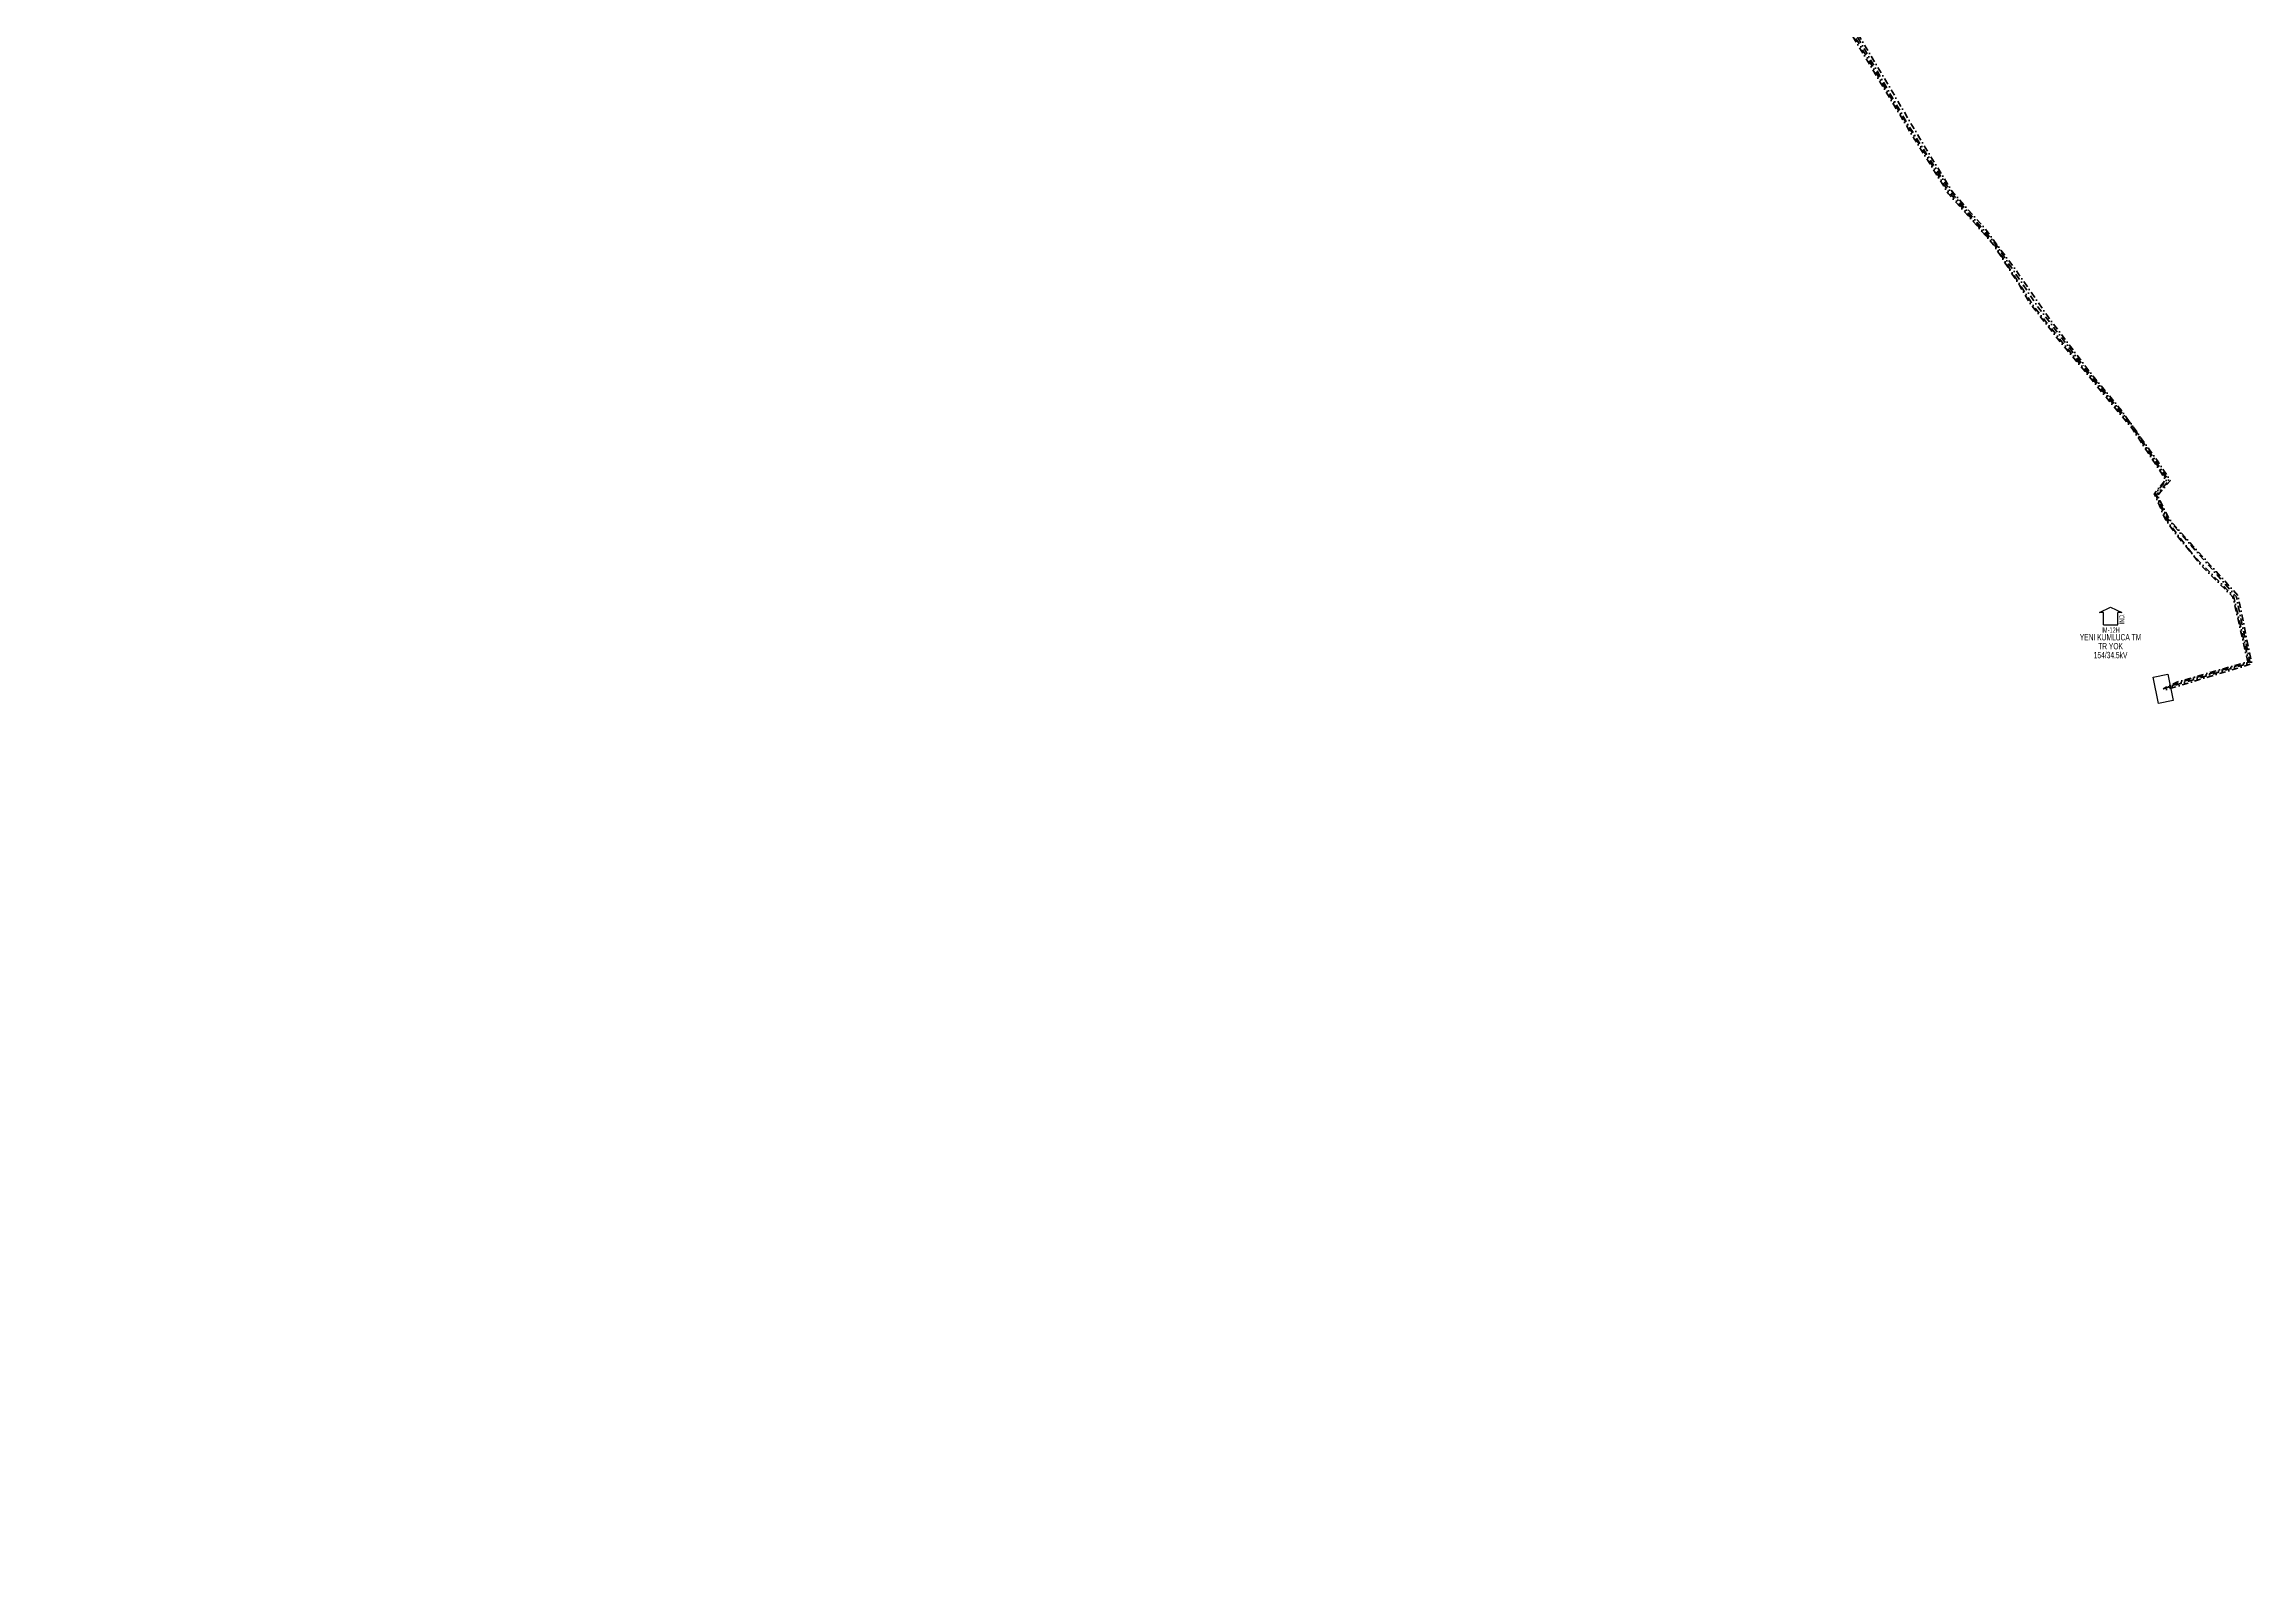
# Model space of a CAD drawing. Header units: millimetres. Extents: x 524161 to 529034, y 4027937 to 4030642.
# Drawn here: x 527295 to 528162, y 4029309 to 4029911 of the extents above; entities that cross this region are included whole.
import ezdxf
from ezdxf.enums import TextEntityAlignment as Align

# ---------------------------------------------------------------- set-up
doc = ezdxf.new("R2010")
doc.units = ezdxf.units.MM
doc.linetypes.add('DASHDOT', pattern=[5, 2.5, -1.25, 0, -1.25])
doc.layers.add('HAT_OG_YERALTI_YENI', color=1, linetype='DASHDOT', lineweight=70)
doc.layers.add('TRAFO_MEVCUT', color=5, linetype='Continuous', lineweight=30)
doc.styles.get("Standard").update_dxf_attribs({"font": 'Arial'})

# ---------------------------------------------------------------- blocks, each defined once
blk = doc.blocks.new('MEV_INDMERK_KARE')
at = {"layer": 'TRAFO_MEVCUT', "linetype": 'Continuous'}
for p, q in [((-5.268651, -2.925), (-5.268651, 2.925)), ((-5.268651, 2.925), (5.268651, 2.925)), ((0, 2.535), (0, 3.315)), ((5.268651, 2.925), (5.268651, -2.925)), ((5.268651, -2.925), (-5.268651, -2.925))]:
    blk.add_line(p, q, dxfattribs=at)
blk = doc.blocks.new('MEV_INDMERK')
at = {"layer": 'TRAFO_MEVCUT', "linetype": 'Continuous'}
for p, q in [((-4.4, 2.4), (0, 4.6)), ((-2.8, 2.4), (-4.4, 2.4)), ((-2.8, -2.4), (-2.8, 2.4)), ((0, 4.6), (4.4, 2.4)), ((4.4, 2.4), (2.8, 2.4)), ((2.8, -2.4), (2.8, 2.4)), ((-2.8, -2.4), (2.8, -2.4))]:
    blk.add_line(p, q, dxfattribs=at)
at = {"layer": 'TRAFO_MEVCUT', "linetype": 'Continuous', "width": 0.6}
blk.add_text('İND.', height=2, rotation=90, dxfattribs=at).set_placement((5.417363, -0.010583), align=Align.CENTER)

msp = doc.modelspace()

# ---------------------------------------------------------------- linework, layer by layer
at = {"layer": 'HAT_OG_YERALTI_YENI', "flags": 128}
for points in [[(526005.13, 4028108.118), (526036.584425, 4028099.993211), (526021.639844, 4028023.317953), (526025.638449, 4028018.176889), (526160.067739, 4028000.659191), (526303.133008, 4027983.158803), (526351.840403, 4027979.257821), (526353.89097, 4027997.566451), (526369.563158, 4028042.971856), (526398.832723, 4028135.494036), (526417.063516, 4028190.536719), (526443.866874, 4028276.045381), (526478.305826, 4028388.130191), (526515.0377, 4028500.61163), (526534.423798, 4028558.532714), (526552.220092, 4028600.319819), (526576.275398, 4028703.33293), (526610.676849, 4028825.815043), (526638.463236, 4028921.50473), (526671.010398, 4029029.079225), (526698.034375, 4029120.235972), (526729.062561, 4029231.188529), (526761.984739, 4029336.617303), (526780.190703, 4029372.622099), (526793.210588, 4029394.371329), (526779.14956, 4029404.770632), (526810.054528, 4029448.125469), (526850.74737, 4029510.783203), (526908.272222, 4029600.650468), (526935.368996, 4029633.166596), (526984.70251, 4029699.774299), (527008.171691, 4029736.78486), (527018.658528, 4029731.931448), (527033.478769, 4029753.771803), (527063.269223, 4029799.327103), (527064.742581, 4029804.093847), (527091.855934, 4029847.670537), (527131.357585, 4029907.180899), (527179.00403, 4029980.115568), (527203.185204, 4030017.644649), (527231.374032, 4030060.889667), (527239.477903, 4030073.713484), (527294.685467, 4030107.600702), (527357.043625, 4030148.136221), (527362.330377, 4030148.396225), (527365.710432, 4030139.382745), (527384.2574, 4030110.695613), (527418.449117, 4030055.864233), (527430.567345, 4030035.959496), (527435.680762, 4030027.292688), (527459.947823, 4030042.286265), (527487.839731, 4030059.693204), (527510.177642, 4030073.895064), (527529.335446, 4030086.862165), (527546.135719, 4030097.329002), (527561.802641, 4030111.862571), (527578.869585, 4030127.796164), (527613.615693, 4030159.743731), (527657.880718, 4030206.523633), (527668.435368, 4030219.506538), (527675.460697, 4030229.457766), (527700.585772, 4030216.613557), (527712.753969, 4030207.938083), (527733.597641, 4030187.319748), (527738.593503, 4030181.777097), (527761.127203, 4030156.990028), (527785.35093, 4030135.132339), (527832.861985, 4030091.783801), (527858.64679, 4030069.150932), (527892.197964, 4030041.122704), (527918.675061, 4030019.039679), (527949.208224, 4029999.097355), (527956.477385, 4029990.123365), (527976.757714, 4029960.491551), (527998.502734, 4029926.127659), (528021.016303, 4029887.966608), (528042.423318, 4029853.039374), (528060.877387, 4029831.55332), (528075.974966, 4029807.892936), (528091.625171, 4029788.310109), (528105.370728, 4029771.74784), (528114.929611, 4029760.055301), (528128.337162, 4029739.774971), (528123.830422, 4029734.141547), (528128.675167, 4029723.212702), (528139.249103, 4029709.421583), (528154.515476, 4029694.03279), (528160.582242, 4029668.032368), (528137.106033, 4029661.202532), (528126.853823, 4029657.591163)], [(526438.31, 4029502.833), (526440.204875, 4029506.449965), (526516.515248, 4029467.196261), (526525.44986, 4029476.423811), (526550.935474, 4029525.63741), (526563.119203, 4029543.33286), (526588.512949, 4029526.345918), (526607.01512, 4029513.73827), (526650.617829, 4029485.683815), (526701.164717, 4029453.135111), (526766.917481, 4029409.490948), (526777.50832, 4029404.758872), (526806.126118, 4029444.418183), (526859.044137, 4029525.504806), (526907.471165, 4029600.840955), (526947.284872, 4029650.393385), (526951.751612, 4029655.860141), (526954.00777, 4029657.381693), (526980.208196, 4029695.648981), (527007.937084, 4029737.346519), (527018.510589, 4029732.319771), (527040.264275, 4029765.773648), (527062.690904, 4029799.538765), (527065.036927, 4029805.669968), (527088.021301, 4029842.737903), (527115.280387, 4029883.503829), (527152.675375, 4029941.278138), (527191.871993, 4030001.079), (527221.934411, 4030046.793281), (527239.260552, 4030074.253548), (527305.429027, 4030115.254773), (527357.00048, 4030148.904155), (527362.859242, 4030149.129492), (527366.351966, 4030139.327333), (527395.195101, 4030094.935945), (527435.795157, 4030027.671284), (527460.728896, 4030043.604877), (527508.835156, 4030074.008259), (527547.535742, 4030098.995696), (527621.746716, 4030169.302446), (527663.197456, 4030213.389629), (527675.500856, 4030230.672977), (527702.87515, 4030216.144238), (527713.803994, 4030208.370111), (527743.052274, 4030178.757953), (527761.755245, 4030158.139618), (527811.636188, 4030112.198283), (527862.072895, 4030067.939694), (527911.50642, 4030026.279289), (527932.575429, 4030012.308395), (527950.264383, 4030000.252866), (527962.385571, 4029984.398993), (527984.243259, 4029950.823781), (528006.534689, 4029915.703418), (528034.467181, 4029868.512606), (528044.156672, 4029852.739016), (528056.96512, 4029838.233436), (528068.006633, 4029823.473863), (528081.75219, 4029803.644207), (528097.855141, 4029782.255724), (528110.924686, 4029766.369466), (528125.156201, 4029746.323368), (528129.749609, 4029739.389922), (528124.636192, 4029733.496493), (528129.314173, 4029724.148), (528138.327653, 4029714.007835), (528147.687805, 4029703.694334), (528156.256468, 4029694.176786), (528161.716556, 4029667.396351), (528127.843959, 4029657.183636), (528126.853823, 4029657.591163)], [(528126.853823, 4029657.591163), (528161.086722, 4029667.762433), (528155.667368, 4029693.687454), (528128.720219, 4029724.278473), (528124.228417, 4029733.687679), (528129.073162, 4029739.321104), (528114.44028, 4029761.395113), (528095.468306, 4029784.51668), (528077.968687, 4029807.209369), (528061.068413, 4029832.343111), (528043.398418, 4029852.864863), (528026.680998, 4029879.199661), (528003.377579, 4029919.566125), (527964.655349, 4029980.468961), (527949.72468, 4029999.688029), (527913.896098, 4030023.57375), (527868.5549, 4030061.332457), (527806.498427, 4030115.740319), (527760.152823, 4030158.963277), (527741.100374, 4030180.183657), (527712.859376, 4030208.547458), (527696.267129, 4030219.939586), (527671.015396, 4030233.796353), (527663.081934, 4030225.396217), (527656.548495, 4030218.862777), (527660.371, 4030218.045)], [(526373.838, 4027975.531), (526354.194776, 4027978.364674), (526352.504749, 4027979.266022), (526354.420113, 4027996.729639), (526373.76006, 4028054.5739), (526389.527274, 4028104.037324), (526415.507072, 4028183.97582), (526443.700532, 4028272.915093), (526466.333401, 4028348.030641), (526487.725792, 4028415.818059), (526513.177209, 4028492.618662), (526534.684695, 4028556.793466), (526540.543457, 4028571.215033), (526553.268485, 4028601.493374), (526562.507301, 4028638.448641), (526579.39609, 4028708.263146), (526598.204091, 4028778.421339), (526614.651265, 4028836.864614), (526627.950706, 4028883.029628), (526642.255875, 4028930.895682), (526655.309071, 4028975.071641), (526670.81874, 4029025.661294), (526689.704957, 4029089.933072), (526704.862488, 4029142.685784), (526720.888339, 4029198.992388), (526735.702022, 4029250.273155), (526749.911533, 4029295.750531), (526759.520349, 4029327.694479), (526762.6404, 4029336.447955), (526775.727279, 4029362.448377), (526779.546468, 4029369.96569), (526789.290216, 4029386.735193), (526793.795564, 4029394.312933), (526779.949185, 4029405.031056), (526802.099268, 4029436.456281), (526822.191999, 4029465.877484), (526851.426966, 4029509.705372), (526879.105684, 4029551.675966), (526909.199031, 4029600.338151), (526944.560184, 4029644.586296), (526951.626966, 4029654.186452), (526954.627014, 4029657.053165), (526969.893929, 4029678.986855), (527001.614676, 4029725.365783), (527008.466285, 4029736.142662), (527018.66645, 4029731.342584), (527031.466658, 4029749.676215), (527052.924845, 4029782.600064), (527064.306323, 4029799.648125), (527065.906349, 4029805.71489), (527088.366654, 4029840.572069), (527115.01834, 4029881.419886), (527143.67286, 4029925.06386), (527174.588794, 4029972.306281), (527191.181041, 4029997.492642), (527209.173837, 4030025.611368), (527226.766871, 4030052.665197), (527239.55804, 4030072.58358), (527266.811067, 4030089.975875), (527293.057981, 4030105.957256), (527326.679665, 4030127.639298), (527353.742719, 4030145.21809), (527357.420292, 4030147.572764), (527362.087034, 4030147.367633), (527365.522987, 4030138.495694), (527385.920775, 4030107.125309), (527414.059799, 4030062.119876), (527435.638602, 4030026.859726), (527474.859687, 4030051.059103), (527507.67452, 4030071.801953), (527527.335414, 4030084.9288), (527546.335723, 4030097.128999), (527553.735843, 4030103.329099), (527576.269542, 4030124.262773), (527595.287179, 4030140.050664), (527615.94884, 4030161.46033), (527634.520897, 4030181.057278), (527657.666406, 4030204.814366), (527675.452086, 4030228.600284), (527697.985786, 4030217.46677), (527706.769849, 4030211.602391), (527713.036617, 4030207.068984), (527730.28321, 4030190.012094), (527763.203381, 4030154.025347), (527784.062119, 4030135.169269), (527812.184698, 4030109.715571), (527843.765909, 4030081.334764), (527874.745393, 4030054.62107), (527905.412557, 4030028.820651), (527919.527448, 4030017.699468), (527945.461202, 4030000.76586), (527948.905644, 4029998.383793), (527966.50593, 4029973.983396), (527977.776068, 4029958.031746), (527994.536435, 4029931.068699), (528012.887489, 4029900.727718), (528029.189787, 4029873.560212), (528042.564891, 4029851.982056), (528055.734676, 4029837.224362), (528060.247569, 4029831.993508), (528070.463591, 4029816.061377), (528074.640413, 4029808.967138), (528086.865325, 4029793.312291), (528096.211438, 4029782.232895), (528104.489108, 4029772.060915), (528114.755672, 4029759.751584), (528119.459132, 4029752.529497), (528126.25025, 4029742.218258), (528127.82565, 4029739.584518), (528123.425639, 4029734.152781), (528127.913104, 4029723.786873), (528131.577835, 4029718.83832), (528141.850536, 4029706.003067), (528154.27242, 4029693.623077), (528160.107131, 4029668.196372), (528131.940993, 4029660.109456), (528126.853823, 4029657.591163)]]:
    msp.add_lwpolyline(points, dxfattribs=at)

# ---------------------------------------------------------------- block references
at = {"layer": 'TRAFO_MEVCUT'}
msp.add_blockref('MEV_INDMERK', (528106.245616, 4029685.09439), dxfattribs=at)
at = {"layer": 'TRAFO_MEVCUT', "rotation": 281.506554}
msp.add_blockref('MEV_INDMERK_KARE', (528126.853823, 4029657.591163), dxfattribs=at)

# ---------------------------------------------------------------- texts
at = {"layer": 'TRAFO_MEVCUT', "width": 0.6}
for s, height, p in [('YENI KUMLUCA TM', 2.5, (528106.245616, 4029676.59439)), ('TR YOK', 2.5, (528106.245616, 4029673.09439)), ('IM-12H', 2.1, (528106.245616, 4029679.59439)), ('154/34.5kV', 2.5, (528106.245616, 4029669.59439))]:
    msp.add_text(s, height=height, dxfattribs=at).set_placement(p, align=Align.CENTER)

doc.saveas('drawing.dxf')
